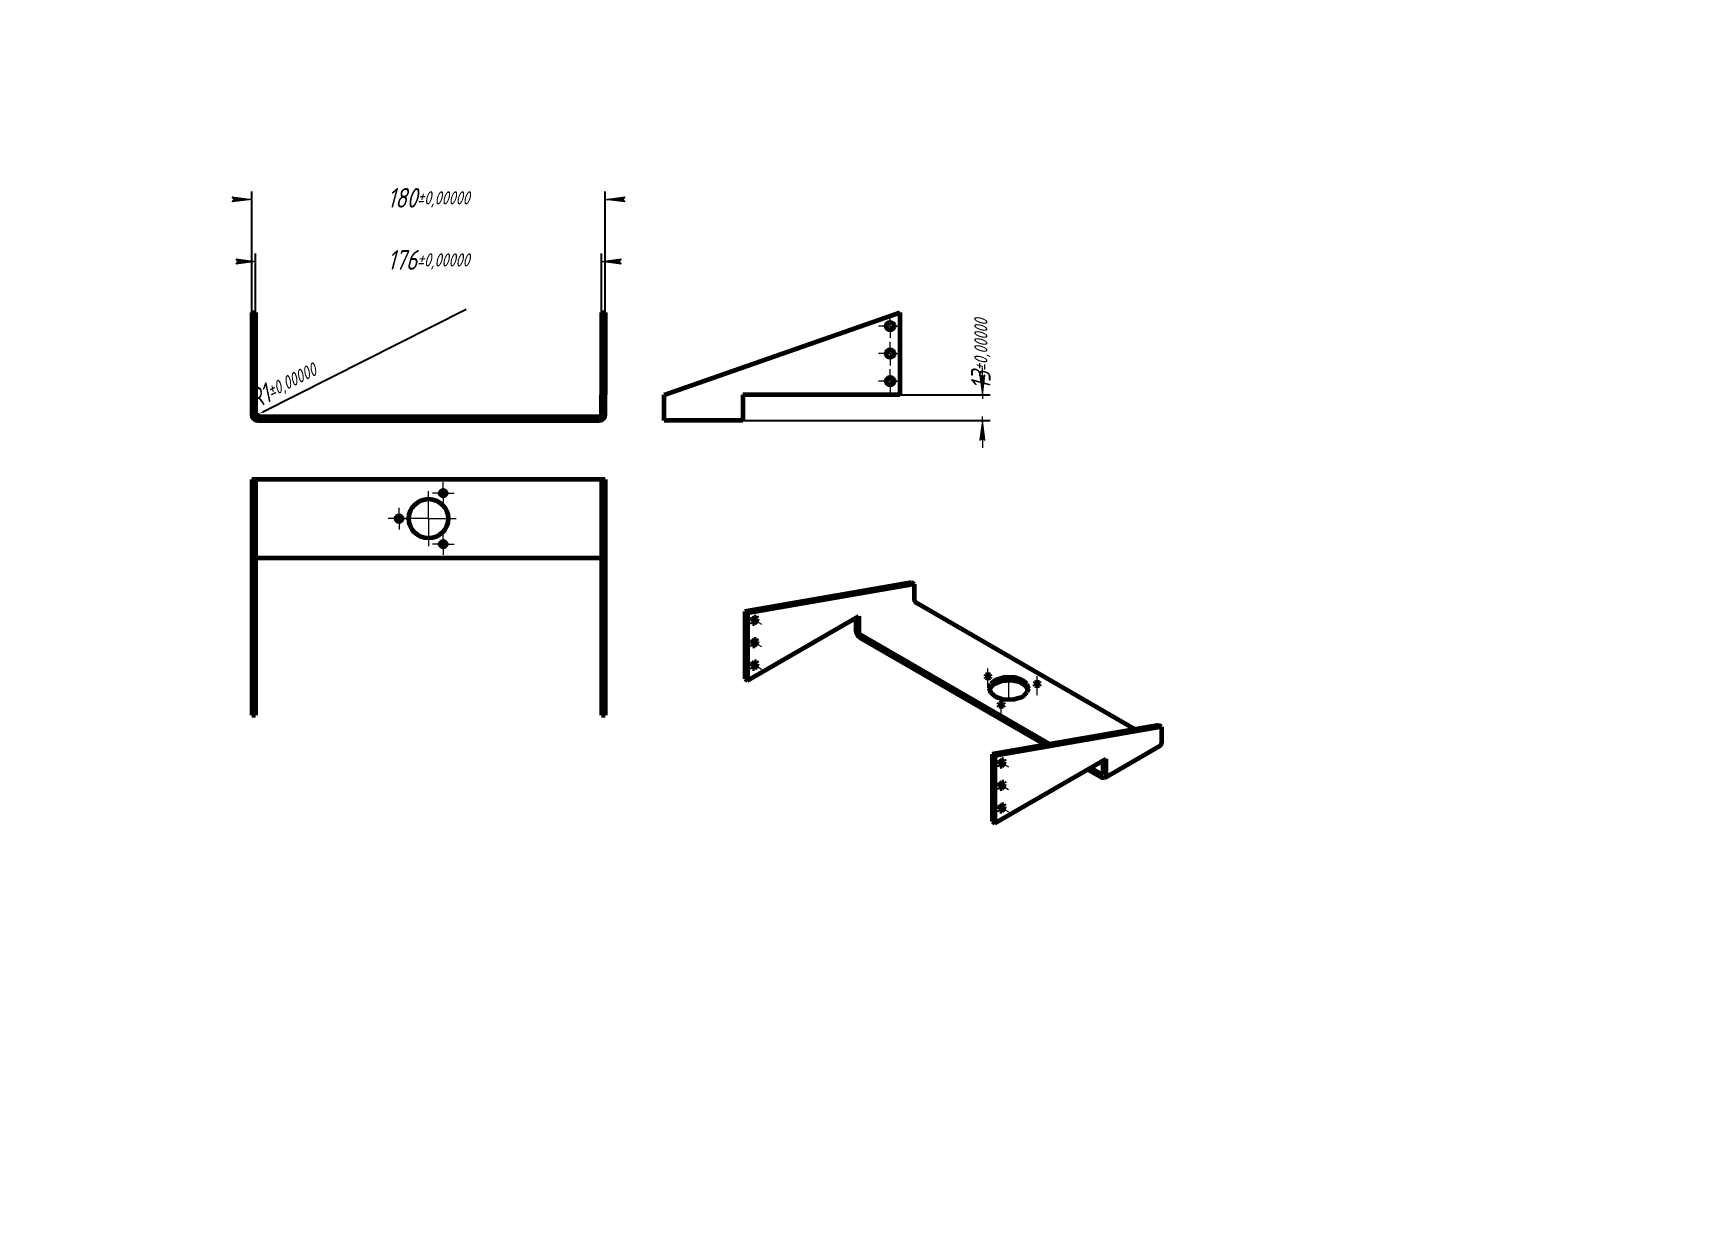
# Model space of a CAD drawing. Header units: millimetres. Extents: x 0 to 420, y 0 to 297.
import ezdxf

# ---------------------------------------------------------------- set-up
doc = ezdxf.new("R2010")
doc.units = ezdxf.units.MM
for name, pattern in [('K5LT_AXLED', [12, 7.5, -1.5, 1.5, -1.5]), ('K5LT_BASIC', [0]), ('K5LT_THIN', [0])]:
    doc.linetypes.add(name, pattern=pattern)
doc.layers.add('Системный слой', color=7, linetype='Continuous')
doc.styles.add('KDIMTEXTSTYLE', font='GOST_AU.SHX', dxfattribs={"width": 0.96, "oblique": 15, "height": 5})
doc.dimstyles.new('KDIMSTYLE (0.50)', dxfattribs={"dimtxt": 5, "dimasz": 1, "dimexe": 2, "dimexo": 0, "dimgap": 1, "dimtad": 1, "dimlfac": 2, "dimtxsty": 'KDIMTEXTSTYLE', "dimsah": 1, "dimcen": 0, "dimdle": 1, "dimadec": 0, "dimazin": 0, "dimtfac": 0.667, "dimtmove": 0, "dimatfit": 3, "dimfxl": 1, "dimtvp": 1, "dimtolj": 1, "dimtzin": 0, "dimarcsym": 0})

# ---------------------------------------------------------------- blocks, each defined once
blk = doc.blocks.new('KDIMARROW_02')
at = {"layer": 'Системный слой'}
blk.add_hatch(color=0, dxfattribs=at).paths.add_polyline_path([(4.5, -5.51091059616309e-16), (5, 0.6582624912261956), (0, 0), (5, -0.658262491226197)])
at = {"layer": 'Системный слой', "color": 0, "linetype": 'K5LT_THIN', "lineweight": 18}
for p, q in [((0, 0), (-1, 0)), ((5, 0.6582624912261956), (0, 0)), ((0, 0), (5, -0.658262491226197)), ((0, 0), (7, -8.572527594031472e-16)), ((4.5, -5.51091059616309e-16), (5, 0.6582624912261956)), ((5, -0.658262491226197), (4.5, -5.51091059616309e-16))]:
    blk.add_line(p, q, dxfattribs=at)
blk = doc.blocks.new('KDIMARROW_01')
at = {"layer": 'Системный слой'}
blk.add_hatch(color=0, dxfattribs=at).paths.add_polyline_path([(-5, -0.6582624912261956), (0, 0), (-5, 0.658262491226197), (-4.5, 5.51091059616309e-16)])
at = {"layer": 'Системный слой', "color": 0, "linetype": 'K5LT_THIN', "lineweight": 18}
for p, q in [((-4.5, 5.51091059616309e-16), (-5, 0.658262491226197)), ((-5, 0.658262491226197), (0, 0)), ((0, 0), (-5, -0.6582624912261956)), ((-5, -0.6582624912261956), (-4.5, 5.51091059616309e-16)), ((0, 0), (-1, 0))]:
    blk.add_line(p, q, dxfattribs=at)
blk = doc.blocks.new('U0')
at = {"layer": 'Системный слой', "color": 30, "linetype": 'K5LT_AXLED', "lineweight": 18, "true_color": 0xff8000}
for q in [(90.42605308886189, 173.4049014204087), (93.17605308886189, 176.1549014204087), (95.92605308886189, 173.4049014204087), (93.17605308886189, 170.6549014204087)]:
    blk.add_line((93.17605308886189, 173.4049014204087), q, dxfattribs=at)
blk = doc.blocks.new('U1')
at = {"layer": 'Системный слой', "color": 30, "linetype": 'K5LT_AXLED', "lineweight": 18, "true_color": 0xff8000}
for q in [(100.6760530888619, 180.4049014204087), (93.67605308886189, 173.4049014204087), (107.6760530888619, 173.4049014204087), (100.6760530888619, 166.4049014204087)]:
    blk.add_line((100.6760530888619, 173.4049014204087), q, dxfattribs=at)
blk = doc.blocks.new('U2')
at = {"layer": 'Системный слой', "color": 30, "linetype": 'K5LT_AXLED', "lineweight": 18, "true_color": 0xff8000}
for q in [(104.4260530888619, 169.6597108920254), (101.6760530888619, 166.9097108920254), (107.1760530888619, 166.9097108920254), (104.4260530888619, 164.1597108920254)]:
    blk.add_line((104.4260530888619, 166.9097108920254), q, dxfattribs=at)
blk = doc.blocks.new('U3')
at = {"layer": 'Системный слой', "color": 30, "linetype": 'K5LT_AXLED', "lineweight": 18, "true_color": 0xff8000}
for q in [(104.4260530888619, 182.650091948792), (101.6760530888619, 179.900091948792), (107.1760530888619, 179.900091948792), (104.4260530888619, 177.150091948792)]:
    blk.add_line((104.4260530888619, 179.900091948792), q, dxfattribs=at)
blk = doc.blocks.new('U4')
at = {"layer": 'Системный слой', "color": 30, "linetype": 'K5LT_AXLED', "lineweight": 18, "true_color": 0xff8000}
for q in [(218.1760530888619, 211.4049014204087), (215.1760530888619, 208.4049014204087), (221.1760530888619, 208.4049014204087), (218.1760530888619, 205.4049014204087)]:
    blk.add_line((218.1760530888619, 208.4049014204087), q, dxfattribs=at)
blk = doc.blocks.new('U5')
at = {"layer": 'Системный слой', "color": 30, "linetype": 'K5LT_AXLED', "lineweight": 18, "true_color": 0xff8000}
for q in [(218.1760530888619, 218.4049014204087), (215.1760530888619, 215.4049014204087), (221.1760530888619, 215.4049014204087), (218.1760530888619, 212.4049014204087)]:
    blk.add_line((218.1760530888619, 215.4049014204087), q, dxfattribs=at)
blk = doc.blocks.new('U6')
at = {"layer": 'Системный слой', "color": 30, "linetype": 'K5LT_AXLED', "lineweight": 18, "true_color": 0xff8000}
for q in [(218.1760530888619, 225.4049014204087), (215.1760530888619, 222.4049014204087), (221.1760530888619, 222.4049014204087), (218.1760530888619, 219.4049014204087)]:
    blk.add_line((218.1760530888619, 222.4049014204087), q, dxfattribs=at)
blk = doc.blocks.new('U7')
at = {"layer": 'Системный слой', "color": 150, "linetype": 'K5LT_BASIC', "lineweight": 60, "true_color": 0x0080ff}
for p, q in [((210.5508710186908, 143.0624679614305), (257.7366504555624, 115.8197455016304)), ((268.5336270759877, 109.5861081433937), (272.0691609819204, 107.5448666910744))]:
    blk.add_line(p, q, dxfattribs=at)
blk = doc.blocks.new('U8')
at = {"layer": 'Системный слой', "color": 150, "linetype": 'K5LT_BASIC', "lineweight": 60, "true_color": 0x0080ff}
for p, q in [((210.5508710186908, 143.8789645423582), (258.8245070420032, 116.0081677895368)), ((269.2407338571743, 109.9943564338575), (272.0691609819204, 108.3613632720021))]:
    blk.add_line(p, q, dxfattribs=at)
blk = doc.blocks.new('U9')
at = {"layer": 'Системный слой', "color": 150, "linetype": 'K5LT_BASIC', "lineweight": 60, "true_color": 0x0080ff}
for p, q in [((242.5474528673821, 133.5706952081457), (242.327782953272, 133.2645089902977)), ((242.327782953272, 133.2645089902977), (242.5474528673821, 132.9583227724498)), ((243.077782953272, 133.69752169219), (242.5474528673821, 133.5706952081457)), ((242.5474528673821, 132.9583227724498), (243.077782953272, 132.8314962884055)), ((243.6081130391619, 133.5706952081457), (243.077782953272, 133.69752169219)), ((243.077782953272, 132.8314962884055), (243.6081130391619, 132.9583227724498)), ((243.827782953272, 133.2645089902977), (243.6081130391619, 133.5706952081457)), ((243.6081130391619, 132.9583227724498), (243.827782953272, 133.2645089902977))]:
    blk.add_line(p, q, dxfattribs=at)
blk = doc.blocks.new('U10')
at = {"layer": 'Системный слой', "color": 150, "linetype": 'K5LT_BASIC', "lineweight": 60, "true_color": 0x0080ff}
for p, q in [((245.9096108880123, 126.3262515109776), (245.6899409739022, 126.0200652931297)), ((245.6899409739022, 126.0200652931297), (245.9096108880123, 125.7138790752818)), ((246.4399409739022, 126.4530779950219), (245.9096108880123, 126.3262515109776)), ((246.9702710597921, 126.3262515109776), (246.4399409739022, 126.4530779950219)), ((247.1899409739022, 126.0200652931297), (246.9702710597921, 126.3262515109776)), ((246.9702710597921, 125.7138790752818), (247.1899409739022, 126.0200652931297)), ((245.9096108880123, 125.7138790752818), (246.4399409739022, 125.5870525912375)), ((246.4399409739022, 125.5870525912375), (246.9702710597921, 125.7138790752818))]:
    blk.add_line(p, q, dxfattribs=at)
blk = doc.blocks.new('U11')
at = {"layer": 'Системный слой', "color": 150, "linetype": 'K5LT_BASIC', "lineweight": 60, "true_color": 0x0080ff}
for p, q in [((255.0951974234492, 131.6295523698767), (254.8755275093391, 131.3233661520288)), ((254.8755275093391, 131.3233661520288), (255.0951974234492, 131.0171799341809)), ((255.6255275093391, 131.7563788539211), (255.0951974234492, 131.6295523698767)), ((255.0951974234492, 131.0171799341809), (255.6255275093391, 130.8903534501366)), ((256.1558575952291, 131.6295523698767), (255.6255275093391, 131.7563788539211)), ((255.6255275093391, 130.8903534501366), (256.1558575952291, 131.0171799341809)), ((256.3755275093391, 131.3233661520288), (256.1558575952291, 131.6295523698767)), ((256.1558575952291, 131.0171799341809), (256.3755275093391, 131.3233661520288))]:
    blk.add_line(p, q, dxfattribs=at)
blk = doc.blocks.new('U12')
at = {"layer": 'Системный слой', "color": 150, "linetype": 'K5LT_BASIC', "lineweight": 60, "true_color": 0x0080ff}
for p, q in [((244.5472930895978, 131.2392601121007), (243.5537612498916, 130.1382488236539)), ((246.5351471283079, 132.0689670192168), (244.5472930895978, 131.2392601121007)), ((249.09402386774, 132.2434051184341), (246.5351471283079, 132.0689670192168)), ((251.2349530849862, 131.7564828498626), (249.09402386774, 132.2434051184341)), ((252.6612715561022, 130.8783513876505), (251.2349530849862, 131.7564828498626)), ((253.330831280477, 129.7943985213549), (252.6612715561022, 130.8783513876505)), ((243.5537612498916, 130.1382488236539), (243.4313363438653, 129.7943985213549))]:
    blk.add_line(p, q, dxfattribs=at)
blk = doc.blocks.new('U13')
at = {"layer": 'Системный слой', "color": 150, "linetype": 'K5LT_BASIC', "lineweight": 60, "true_color": 0x0080ff}
for p, q in [((243.3810848404893, 130.2044982239335), (243.3810838121711, 130.2026468118188)), ((243.3810838121711, 130.2026468118188), (243.7757788421567, 129.0784928880224)), ((243.7997055190249, 131.3589300722541), (243.3810848404893, 130.2044982239335)), ((245.1336522237198, 132.3976553978558), (243.7997055190249, 131.3589300722541)), ((247.4396478768769, 133.0377657616888), (245.1336522237198, 132.3976553978558)), ((249.9276302434358, 132.9478361881607), (247.4396478768769, 133.0377657616888)), ((251.8256727848243, 132.2950781575245), (249.9276302434358, 132.9478361881607)), ((252.9863887821855, 131.3268007356152), (251.8256727848243, 132.2950781575245)), ((253.3810838121711, 130.2026468118188), (252.9863887821855, 131.3268007356152)), ((253.0902952178822, 129.2325389249799), (253.3810838121711, 130.2026468118188)), ((243.7757788421567, 129.0784928880224), (244.9364948395179, 128.110215466113)), ((244.9364948395179, 128.110215466113), (246.8345373809064, 127.4574574354768)), ((246.8345373809064, 127.4574574354768), (249.3225197474653, 127.3675278619487)), ((249.3225197474653, 127.3675278619487), (251.6285154006224, 128.0076382257818)), ((251.6285154006224, 128.0076382257818), (251.9166177181039, 128.1614053594994)), ((251.9166177181039, 128.1614053594994), (253.0902952178822, 129.2325389249799))]:
    blk.add_line(p, q, dxfattribs=at)
blk = doc.blocks.new('U14')
at = {"layer": 'Системный слой', "color": 150, "linetype": 'K5LT_BASIC', "lineweight": 60, "true_color": 0x0080ff}
for p, q in [((182.9737065524155, 135.7139987330809), (183.4737065524155, 136.2418201794138)), ((183.4737065524155, 136.2418201794138), (183.680813333602, 136.9387436044725))]:
    blk.add_line(p, q, dxfattribs=at)
blk = doc.blocks.new('U15')
at = {"layer": 'Системный слой', "color": 150, "linetype": 'K5LT_BASIC', "lineweight": 60, "true_color": 0x0080ff}
for p, q in [((183.180813333602, 147.8418742911278), (182.9737065524155, 147.1449508660691)), ((182.9737065524155, 147.1449508660691), (183.180813333602, 146.6871737527485)), ((183.680813333602, 148.3696957374607), (183.180813333602, 147.8418742911278)), ((184.180813333602, 148.4192245603174), (183.680813333602, 148.3696957374607)), ((183.680813333602, 146.7367025756052), (184.180813333602, 147.2645240219381)), ((184.3879201147886, 147.9614474469968), (184.180813333602, 148.4192245603174)), ((184.180813333602, 147.2645240219381), (184.3879201147886, 147.9614474469968)), ((183.180813333602, 146.6871737527485), (183.680813333602, 146.7367025756052))]:
    blk.add_line(p, q, dxfattribs=at)
blk = doc.blocks.new('U16')
at = {"layer": 'Системный слой', "color": 150, "linetype": 'K5LT_BASIC', "lineweight": 60, "true_color": 0x0080ff}
for p, q in [((183.180813333602, 142.1263982246337), (182.9737065524155, 141.429474799575)), ((182.9737065524155, 141.429474799575), (183.180813333602, 140.9716976862544)), ((183.680813333602, 142.6542196709666), (183.180813333602, 142.1263982246337)), ((183.180813333602, 140.9716976862544), (183.680813333602, 141.0212265091112)), ((184.180813333602, 142.7037484938233), (183.680813333602, 142.6542196709666)), ((183.680813333602, 141.0212265091112), (184.180813333602, 141.5490479554441)), ((184.3879201147886, 142.2459713805027), (184.180813333602, 142.7037484938233)), ((184.180813333602, 141.5490479554441), (184.3879201147886, 142.2459713805027))]:
    blk.add_line(p, q, dxfattribs=at)
blk = doc.blocks.new('U17')
at = {"layer": 'Системный слой', "color": 150, "linetype": 'K5LT_BASIC', "lineweight": 60, "true_color": 0x0080ff}
for p, q in [((183.180813333602, 136.4109221581396), (182.9737065524155, 135.7139987330809)), ((182.9737065524155, 135.7139987330809), (183.180813333602, 135.2562216197604)), ((183.680813333602, 136.9387436044725), (183.180813333602, 136.4109221581396)), ((183.180813333602, 135.2562216197604), (183.680813333602, 135.3057504426171)), ((184.180813333602, 136.9882724273292), (183.680813333602, 136.9387436044725)), ((183.680813333602, 135.3057504426171), (184.180813333602, 135.83357188895)), ((184.3879201147886, 136.5304953140086), (184.180813333602, 136.9882724273292)), ((184.180813333602, 135.83357188895), (184.3879201147886, 136.5304953140086))]:
    blk.add_line(p, q, dxfattribs=at)
blk = doc.blocks.new('U18')
at = {"layer": 'Системный слой', "color": 150, "linetype": 'K5LT_BASIC', "lineweight": 60, "true_color": 0x0080ff}
for p, q in [((182.9737065524155, 147.1449508660691), (183.4737065524155, 147.672772312402)), ((183.4737065524155, 147.672772312402), (183.680813333602, 148.3696957374607))]:
    blk.add_line(p, q, dxfattribs=at)
blk = doc.blocks.new('U19')
at = {"layer": 'Системный слой', "color": 150, "linetype": 'K5LT_BASIC', "lineweight": 60, "true_color": 0x0080ff}
for p, q in [((182.9737065524155, 141.429474799575), (183.4737065524155, 141.9572962459079)), ((183.4737065524155, 141.9572962459079), (183.680813333602, 142.6542196709666))]:
    blk.add_line(p, q, dxfattribs=at)
blk = doc.blocks.new('U20')
at = {"layer": 'Системный слой', "color": 150, "linetype": 'K5LT_BASIC', "lineweight": 60, "true_color": 0x0080ff}
for p, q in [((272.0691609819205, 108.3613632720021), (272.3191609819204, 108.3365988605737)), ((272.3191609819204, 108.3365988605737), (272.4227143725137, 108.565487417234))]:
    blk.add_line(p, q, dxfattribs=at)
blk = doc.blocks.new('U21')
at = {"layer": 'Системный слой', "color": 150, "linetype": 'K5LT_BASIC', "lineweight": 60, "true_color": 0x0080ff}
for p, q in [((272.0691609819204, 107.5448666910744), (272.8191609819204, 107.4705734567893)), ((272.8191609819204, 107.4705734567893), (273.1282113906179, 108.0907174864884)), ((273.1282113906179, 108.0907174864884), (273.1298211537003, 108.1572391267702))]:
    blk.add_line(p, q, dxfattribs=at)
blk = doc.blocks.new('U22')
at = {"layer": 'Системный слой', "color": 150, "linetype": 'K5LT_BASIC', "lineweight": 60, "true_color": 0x0080ff}
for p, q in [((245.9062100780182, 105.0953769482912), (246.4062100780182, 105.6231983946241)), ((246.4062100780182, 105.6231983946241), (246.6133168592048, 106.3201218196828))]:
    blk.add_line(p, q, dxfattribs=at)
blk = doc.blocks.new('U23')
at = {"layer": 'Системный слой', "color": 150, "linetype": 'K5LT_BASIC', "lineweight": 60, "true_color": 0x0080ff}
for p, q in [((245.9062100780182, 99.37990088179711), (246.4062100780182, 99.90772232813002)), ((246.4062100780182, 99.90772232813002), (246.6133168592048, 100.6046457531887))]:
    blk.add_line(p, q, dxfattribs=at)
blk = doc.blocks.new('U24')
at = {"layer": 'Системный слой', "color": 150, "linetype": 'K5LT_BASIC', "lineweight": 60, "true_color": 0x0080ff}
for p, q in [((246.1133168592048, 100.0768243068558), (245.9062100780182, 99.37990088179708)), ((245.9062100780182, 99.37990088179708), (246.1133168592048, 98.92212376847652)), ((246.6133168592048, 100.6046457531887), (246.1133168592048, 100.0768243068558)), ((246.1133168592048, 98.92212376847652), (246.6133168592048, 98.97165259133322)), ((247.1133168592048, 100.6541745760454), (246.6133168592048, 100.6046457531887)), ((246.6133168592048, 98.97165259133322), (247.1133168592048, 99.49947403766615)), ((247.3204236403913, 100.1963974627248), (247.1133168592048, 100.6541745760454)), ((247.1133168592048, 99.49947403766615), (247.3204236403913, 100.1963974627248))]:
    blk.add_line(p, q, dxfattribs=at)
blk = doc.blocks.new('U25')
at = {"layer": 'Системный слой', "color": 150, "linetype": 'K5LT_BASIC', "lineweight": 60, "true_color": 0x0080ff}
for p, q in [((245.9062100780182, 110.8108530147853), (246.4062100780182, 111.3386744611182)), ((246.4062100780182, 111.3386744611182), (246.6133168592048, 112.0355978861769))]:
    blk.add_line(p, q, dxfattribs=at)
blk = doc.blocks.new('U26')
at = {"layer": 'Системный слой', "color": 150, "linetype": 'K5LT_BASIC', "lineweight": 60, "true_color": 0x0080ff}
for p, q in [((246.1133168592047, 111.507776439844), (245.9062100780182, 110.8108530147853)), ((245.9062100780182, 110.8108530147853), (246.1133168592047, 110.3530759014647)), ((246.6133168592047, 112.0355978861769), (246.1133168592047, 111.507776439844)), ((246.1133168592047, 110.3530759014647), (246.6133168592047, 110.4026047243214)), ((247.1133168592047, 112.0851267090336), (246.6133168592047, 112.0355978861769)), ((246.6133168592047, 110.4026047243214), (247.1133168592047, 110.9304261706543)), ((247.3204236403913, 111.627349595713), (247.1133168592047, 112.0851267090336)), ((247.1133168592047, 110.9304261706543), (247.3204236403913, 111.627349595713))]:
    blk.add_line(p, q, dxfattribs=at)
blk = doc.blocks.new('U27')
at = {"layer": 'Системный слой', "color": 150, "linetype": 'K5LT_BASIC', "lineweight": 60, "true_color": 0x0080ff}
for p, q in [((246.1133168592048, 105.7923003733499), (245.9062100780182, 105.0953769482912)), ((245.9062100780182, 105.0953769482912), (246.1133168592048, 104.6375998349706)), ((246.6133168592048, 106.3201218196828), (246.1133168592048, 105.7923003733499)), ((247.1133168592048, 106.3696506425395), (246.6133168592048, 106.3201218196828)), ((246.6133168592048, 104.6871286578273), (247.1133168592048, 105.2149501041602)), ((247.3204236403913, 105.9118735292189), (247.1133168592048, 106.3696506425395)), ((247.1133168592048, 105.2149501041602), (247.3204236403913, 105.9118735292189)), ((246.1133168592048, 104.6375998349706), (246.6133168592048, 104.6871286578273))]:
    blk.add_line(p, q, dxfattribs=at)

msp = doc.modelspace()

# ---------------------------------------------------------------- linework, layer by layer
at = {"layer": 'Системный слой', "color": 150, "linetype": 'K5LT_BASIC', "lineweight": 60, "true_color": 0x0080ff}
for p, q in [((55.67605308886188, 225.9049014204087), (56.67605308886188, 225.9049014204087)), ((55.67605308886188, 225.9049014204087), (55.67605308886188, 204.9049014204087)), ((56.67605308886188, 225.9049014204087), (56.67605308886188, 204.9049014204087)), ((144.6760530888619, 225.9049014204087), (145.6760530888619, 225.9049014204087)), ((144.6760530888619, 225.9049014204087), (144.6760530888619, 204.9049014204087)), ((145.6760530888619, 225.9049014204087), (145.6760530888619, 204.9049014204087)), ((160.6760530888619, 204.9049014204087), (220.6760530888619, 225.9049014204087)), ((220.6760530888619, 225.9049014204087), (220.6760530888619, 204.9049014204087)), ((55.67605308886188, 204.9049014204087), (55.67605308886188, 199.9049014204087)), ((55.67605308886188, 204.9049014204087), (56.67605308886188, 204.9049014204087)), ((56.67605308886188, 204.9049014204087), (56.67605308886188, 199.9049014204087)), ((144.6760530888619, 199.9049014204087), (144.6760530888619, 204.9049014204087)), ((144.6760530888619, 204.9049014204087), (145.6760530888619, 204.9049014204087)), ((145.6760530888619, 199.9049014204087), (145.6760530888619, 204.9049014204087)), ((160.6760530888619, 199.9049014204087), (160.6760530888619, 204.9049014204087)), ((180.6760530888619, 204.9049014204087), (180.6760530888619, 199.9049014204087)), ((220.6760530888619, 204.9049014204087), (180.6760530888619, 204.9049014204087)), ((57.17605308886188, 199.4049014204087), (144.1760530888619, 199.4049014204087)), ((57.17605308886188, 198.4049014204087), (144.1760530888619, 198.4049014204087)), ((160.6760530888619, 198.4049014204087), (160.6760530888619, 199.9049014204087)), ((180.6760530888619, 198.4049014204087), (160.6760530888619, 198.4049014204087)), ((180.6760530888619, 199.9049014204087), (180.6760530888619, 198.4049014204087)), ((55.67605308886188, 183.4049014204087), (55.67605308886188, 123.4049014204087)), ((56.67605308886188, 183.4049014204087), (55.67605308886188, 183.4049014204087)), ((57.17605308886188, 183.4049014204087), (56.67605308886188, 183.4049014204087)), ((56.67605308886188, 183.4049014204087), (56.67605308886188, 123.4049014204087)), ((144.1760530888619, 183.4049014204087), (57.17605308886188, 183.4049014204087)), ((144.6760530888619, 183.4049014204087), (144.1760530888619, 183.4049014204087)), ((145.6760530888619, 183.4049014204087), (144.6760530888619, 183.4049014204087)), ((144.6760530888619, 183.4049014204087), (144.6760530888619, 123.4049014204086)), ((145.6760530888619, 183.4049014204087), (145.6760530888619, 123.4049014204086)), ((56.67605308886188, 163.4049014204087), (57.17605308886188, 163.4049014204087)), ((57.17605308886188, 163.4049014204087), (144.1760530888619, 163.4049014204087)), ((144.1760530888619, 163.4049014204087), (144.6760530888619, 163.4049014204087)), ((223.6323464706419, 157.1470339824337), (181.2059395994491, 149.7985647540842)), ((224.3394532518285, 156.7387856919699), (181.9130463806356, 149.3903164636203)), ((224.3394532518285, 156.7387856919699), (223.6323464706419, 157.1470339824337)), ((224.3394532518285, 152.6563027873312), (224.3394532518285, 156.7387856919699)), ((280.5816387708201, 119.7766135476647), (224.6930066424218, 152.0439303516355)), ((181.2059395994491, 149.7985647540842), (181.9130463806356, 149.3903164636203)), ((181.2059395994491, 149.7985647540842), (181.2059395994491, 132.652136554602)), ((181.9130463806356, 149.3903164636203), (181.9130463806356, 132.2438882641381)), ((181.9130463806356, 132.2438882641381), (210.1973176280976, 148.5738198826926)), ((209.490210846911, 148.1655715922288), (209.490210846911, 144.8995852685179)), ((210.1973176280976, 148.5738198826926), (210.1973176280976, 144.491336978054)), ((181.2059395994491, 132.652136554602), (181.9130463806356, 132.2438882641381)), ((243.3277829537536, 132.8562606997356), (242.8277829527904, 132.8562606997356)), ((255.8755275098208, 130.9151178614667), (255.3755275088575, 130.9151178614667)), ((55.67605308886188, 123.4049014204087), (56.67605308886188, 123.4049014204087)), ((144.6760530888619, 123.4049014204086), (145.6760530888619, 123.4049014204086)), ((246.6899409743839, 125.6118170025675), (246.1899409734206, 125.6118170025675)), ((286.5648499962447, 120.8129361311499), (244.1384431250518, 113.4644669028004)), ((287.2719567774312, 120.4046878406861), (244.8455499062384, 113.0562186123365)), ((287.2719567774312, 120.4046878406861), (286.5648499962447, 120.8129361311499)), ((287.2719567774312, 120.4046878406861), (287.2719567774312, 116.3222049360474)), ((244.1384431250518, 113.4644669028004), (244.8455499062384, 113.0562186123365)), ((244.1384431250518, 113.4644669028004), (244.1384431250519, 96.31803870331812)), ((272.8191609819071, 107.4705734567816), (286.961296605638, 115.6355392660589)), ((244.8455499062384, 113.0562186123365), (244.8455499062384, 95.90979041285426)), ((244.8455499062384, 95.90979041285426), (273.1298211537003, 112.2397220314088)), ((272.4227143725137, 108.565487417234), (272.4227143725137, 111.8314737409449)), ((273.1298211537003, 108.1572391267702), (273.1298211537003, 112.2397220314088)), ((244.1384431250519, 96.31803870331812), (244.8455499062384, 95.90979041285426))]:
    msp.add_line(p, q, dxfattribs=at)
at = {"layer": 'Системный слой', "color": 30, "linetype": 'K5LT_AXLED', "lineweight": 18, "true_color": 0xff8000}
for p, q in [((181.2416557448466, 148.9614474469968), (185.4128641411709, 146.553199156533)), ((181.2416557448466, 143.2459713805027), (185.4128641411709, 140.8377230900389)), ((181.2416557448466, 137.5304953140086), (185.4128641411709, 135.1222470235448)), ((243.077782953272, 130.44801240937), (243.077782953272, 135.2645089902977)), ((248.3810838121711, 127.386150230891), (248.3810838121711, 132.2026468118188)), ((255.6255275093391, 128.5068695711011), (255.6255275093391, 133.3233661520288)), ((246.4399409739022, 123.203568712202), (246.4399409739022, 128.0200652931297)), ((244.1741592704493, 112.6273495957129), (248.3453676667736, 110.2191013052491)), ((244.1741592704493, 106.9118735292189), (248.3453676667736, 104.503625238755)), ((244.1741592704493, 101.1963974627248), (248.3453676667736, 98.78814917226092))]:
    msp.add_line(p, q, dxfattribs=at)
at = {"layer": 'Системный слой', "color": 150, "linetype": 'K5LT_BASIC', "lineweight": 60, "true_color": 0x0080ff}
for centre, radius in [((218.1760530888619, 222.4049014204087), 1), ((218.1760530888619, 215.4049014204087), 1), ((218.1760530888619, 208.4049014204087), 1), ((104.4260530888619, 179.900091948792), 0.75), ((100.6760530888619, 173.4049014204087), 5), ((93.17605308886189, 173.4049014204087), 0.75), ((104.4260530888619, 166.9097108920254), 0.75)]:
    msp.add_circle(centre, radius, dxfattribs=at)
for centre, radius, start, end in [((57.17605308886188, 199.9049014204087), 1.5, 180, 270), ((57.17605308886188, 199.9049014204087), 0.5, 180, 270), ((144.176053088862, 199.9049014204085), 0.4999999999998372, 270, 0), ((144.1760530888619, 199.9049014204087), 1.5, 270, 0)]:
    msp.add_arc(centre, radius, start, end, dxfattribs=at)
for centre, major_axis, ratio, start_param, end_param in [((224.6930066424218, 152.4521786420993), (0.2499999999999997, -0.4330127018922195), 0.5773502691896257, 3.926990816987242, 5.497787143782138), ((210.5508710186908, 144.287212832822), (-0.7499999999999999, 1.299038105676659), 0.5773502691896258, 0.7853981633974483, 2.356194490192345), ((210.5508710186908, 144.287212832822), (-0.2500000000000002, 0.4330127018922194), 0.5773502691896257, 0.7853981633974483, 2.356194490192345), ((286.2112966056515, 116.9345773717432), (0.7499999999999528, -1.299038105676581), 0.5773502691896231, 0, 0.7853981633974483)]:
    msp.add_ellipse(centre, major_axis=major_axis, ratio=ratio, start_param=start_param, end_param=end_param, dxfattribs=at)

# ---------------------------------------------------------------- block references
at = {"layer": 'Системный слой'}
for name in ['U6', 'U5', 'U4', 'U3', 'U1', 'U0', 'U2', 'U15', 'U18', 'U8', 'U7', 'U16', 'U19', 'U17', 'U14', 'U9', 'U13', 'U12', 'U11', 'U10', 'U26', 'U25', 'U27', 'U22', 'U20', 'U21', 'U24', 'U23']:
    msp.add_blockref(name, (0, 0), dxfattribs=at)

# ---------------------------------------------------------------- dimensions: what is measured, and where the dimension line sits
at = {"layer": 'Системный слой', "color": 7}
for base, p1, p2, location in [((55.67605308886188, 254.6608041121937), (145.6760530888619, 223.4941401143269), (55.67605308886188, 225.9049014204087), (100.6760530888619, 254.6608041121937)), ((56.67605308886188, 238.8610369466084), (144.6760530888619, 225.9049014204087), (56.67605308886188, 225.9049014204087), (100.6760530888619, 238.8610369466084))]:
    msp.add_linear_dim(base=base, p1=p1, p2=p2, location=location, dimstyle='KDIMSTYLE (0.50)', override={"dimexo": 0, "dimpost": '\\H5.0;\\W0.965;\\Q15;<>', "dimblk1": 'KDIMARROW_01', "dimblk2": 'KDIMARROW_01', "dimse1": 0, "dimse2": 0, "dimclrt": 7, "dimtol": 1, "dimtp": 0, "dimtm": 0, "dimtdec": 5, "dimtolj": 1}, dxfattribs=at).render()
msp.add_linear_dim(base=(241.6635693908989, 204.9049014204087), p1=(180.6760530888619, 198.4049014204087), p2=(180.6760530888619, 204.9049014204087), angle=90, location=(241.6635693908989, 215.267297069365), dimstyle='KDIMSTYLE (0.50)', override={"dimexo": 0, "dimpost": '\\H5.0;\\W0.965;\\Q15;<>', "dimblk1": 'KDIMARROW_02', "dimblk2": 'KDIMARROW_02', "dimse1": 0, "dimse2": 0, "dimclrt": 7, "dimtol": 1, "dimtp": 0, "dimtm": 0, "dimtdec": 5, "dimtolj": 1}, dxfattribs=at).render()
msp.add_radius_dim(center=(57.17605308886188, 199.9049014204087), radius=0.4999999999999837, location=(65.25970159689976, 203.9869028459894), dimstyle='KDIMSTYLE (0.50)', override={"dimpost": '\\H5.0;\\W0.965;\\Q15;<>', "dimblk2": 'KDIMARROW_02', "dimclrt": 7, "dimtol": 1, "dimtp": 0, "dimtm": 0, "dimtdec": 5, "dimtolj": 1}, dxfattribs=at).render()

doc.saveas('drawing.dxf')
